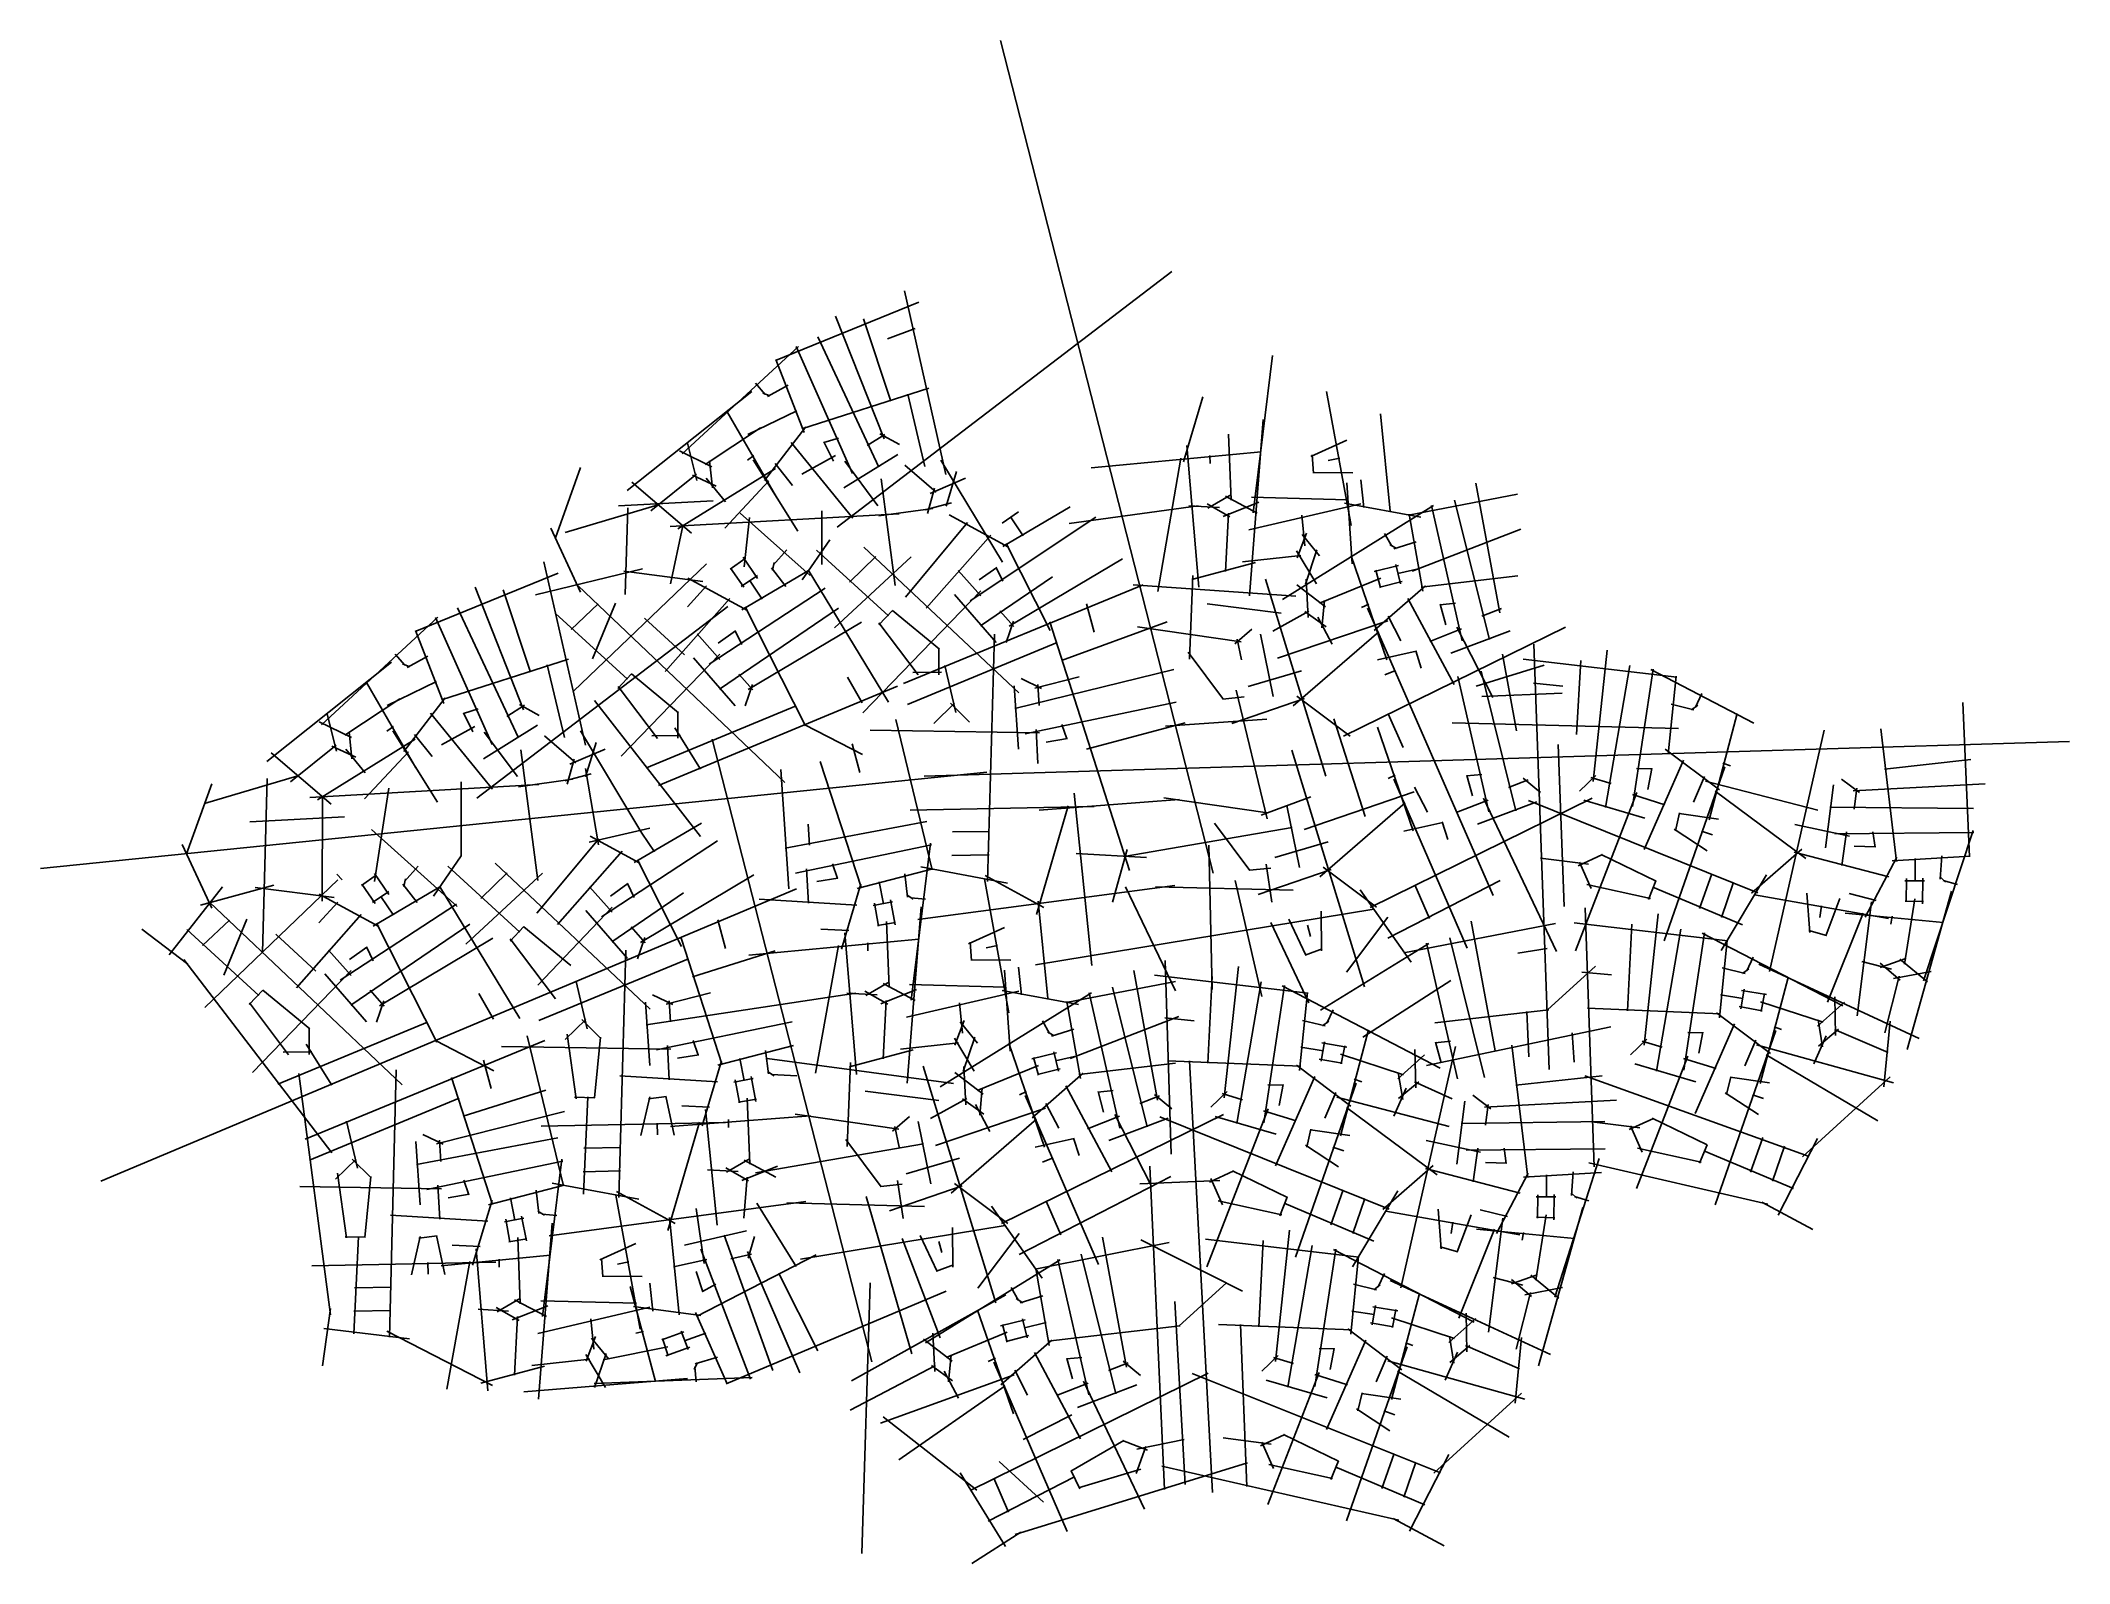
# Model space of a CAD drawing. Extents: x 529847 to 536043, y 182973 to 187622.
import ezdxf

# ---------------------------------------------------------------- set-up
doc = ezdxf.new("R2010")
doc.units = 0
doc.header["$MEASUREMENT"] = 0

msp = doc.modelspace()

# ---------------------------------------------------------------- linework, layer by layer
for p, q in [((532778.6, 187622.2), (533427.6, 185080.2)), ((532279.9, 186136.2), (533302, 186916.7)), ((532528.6, 186823.2), (532091.3, 186645.3)), ((532611.7, 186297.5), (532484.7, 186858.2)), ((532422.6, 186405.9), (532274.3, 186780.8)), ((532443.3, 186521), (532360, 186772.2)), ((532517.8, 186743.5), (532433.6, 186711.6)), ((531806, 186360.1), (532160.9, 186688.5)), ((532326.4, 186300.3), (532153.9, 186687.8)), ((532407, 186319.9), (532220.5, 186717.5)), ((532178.8, 186425.4), (532092.6, 186648.1)), ((533550.1, 186180.3), (533609.2, 186660.2)), ((532059.9, 186541.8), (532030.5, 186576.3)), ((532130, 186570), (532067.1, 186535.3)), ((532559.7, 186561), (532171.8, 186436.7)), ((531638.6, 186248.4), (532019.2, 186551.2)), ((532074.8, 186537.4), (532052.4, 186546)), ((532547.3, 186321.6), (532495.1, 186542.8)), ((533337.3, 186336.5), (533396.6, 186535)), ((533774.2, 186550.9), (533848.8, 186141.4)), ((532045.1, 186439.8), (531876.7, 186328.3)), ((532094, 186228.4), (531943.2, 186488.8)), ((532156.3, 186492.2), (532006.4, 186419.2)), ((532057.1, 186278.8), (532183.5, 186442.9)), ((533538.4, 185927.2), (533580.6, 186465)), ((533938.8, 186482.6), (533968.3, 186185.4)), ((531851, 186279.2), (531822.4, 186393.1)), ((532327.7, 186164.1), (532138.7, 186395.2)), ((532283.8, 186408.5), (532238.7, 186395)), ((532268.1, 186338.4), (532239.2, 186396.9)), ((532425.4, 186419.8), (532371.1, 186385.4)), ((532470.2, 186388.8), (532409.7, 186421.7)), ((533347.6, 186386.1), (533383.6, 185953.2)), ((533475, 186420.9), (533482.9, 186219.1)), ((533835.6, 186402.5), (533725.5, 186352.6)), ((531418.8, 186104.3), (531495.4, 186318.7)), ((532091.3, 186316.1), (531792.8, 186131)), ((531896.8, 186321.1), (531798.3, 186369.7)), ((531898.3, 186256.2), (531890.1, 186339.1)), ((532025.1, 186354.9), (532005.2, 186340.9)), ((532159.4, 186124.1), (532023, 186342)), ((532143, 186263.8), (532089.8, 186330.6)), ((532274.1, 186355.1), (532171.5, 186298.6)), ((532464.7, 186358.7), (532299.9, 186256.4)), ((532403.9, 186201.8), (532302.4, 186338)), ((532486.5, 186326.3), (532581.9, 186243.9)), ((532596.3, 186341.3), (532783.9, 186029.3)), ((533054.8, 186318.1), (533574.3, 186366.8)), ((533258.3, 185940.6), (533328.7, 186347.3)), ((533417.8, 186355), (533418.1, 186330.7)), ((533730.3, 186357.4), (533734.5, 186301.7)), ((533814.3, 186346.9), (533779.4, 186340.2)), ((531652, 186274.4), (531834.7, 186117.9)), ((531710.5, 186186.4), (531849.7, 186298.2)), ((531910.2, 186261.7), (531837.4, 186295.2)), ((531938.5, 186213.5), (531879.5, 186285.8)), ((531936.7, 186133.9), (532070.9, 186278.1)), ((532456.2, 185958.2), (532414.1, 186283.7)), ((532555.5, 186178.4), (532577, 186255.6)), ((532563.3, 186239.7), (532671.2, 186286)), ((532612, 186201.1), (532644.3, 186306.1)), ((533733.2, 186303.4), (533854.6, 186302.2)), ((533835.7, 186272), (533852.7, 186024.4)), ((533878.5, 186281.5), (533888, 186196.7)), ((534303.1, 185874.7), (534230, 186271.2)), ((531733.3, 186204.7), (531448.6, 186119.8)), ((531611.4, 186201.9), (531901.1, 186217.1)), ((531632.5, 185930.7), (531639.7, 186196.1)), ((532232.2, 186022.1), (532232.2, 186186.4)), ((532406.8, 186170.7), (532572, 186193.9)), ((532548.2, 186189.2), (532628.8, 186210.6)), ((532785.1, 186077.7), (532991.2, 186198.3)), ((532988.2, 186147.3), (533381.9, 186201.6)), ((533353.7, 186202.1), (533446.8, 186196.5)), ((533409.3, 186207.4), (533479, 186167.9)), ((533411.8, 186194.5), (533483.9, 186236.3)), ((533458.1, 186169.5), (533567.2, 186212.9)), ((533465.4, 186231.1), (533562.4, 186179.6)), ((533878.8, 186208), (533536.7, 186128.2)), ((533545.1, 186227.9), (533837.6, 186220.5)), ((533639, 185916), (534100.9, 186202.6)), ((533828.3, 186210.3), (534061.4, 186167.6)), ((534357.6, 186237.7), (534024.3, 186173.7)), ((534188.3, 185789.8), (534094, 186203.2)), ((534271.1, 185793.3), (534165, 186219.5)), ((531496.1, 185938.5), (531405.2, 186133.5)), ((532468.8, 186177.6), (531769.5, 186138.5)), ((531770, 185963.3), (531808.2, 186140.6)), ((531983.7, 186179.2), (532196.6, 185988.7)), ((532011.5, 186166.3), (531995.2, 186015.2)), ((532487.9, 185923.2), (532677.3, 186150.5)), ((532621, 186174.5), (532803.1, 186075.9)), ((532685.2, 185912.1), (533069.6, 186167)), ((532783.2, 186149.2), (532833, 186182.9)), ((532847.5, 186110.6), (532809.1, 186167.8)), ((533464.9, 186001.3), (533474.3, 186179.6)), ((533698.2, 186172.7), (533707.5, 186079.8)), ((534067.7, 185941), (534026.2, 186176.1)), ((534367.8, 186130.9), (534035.7, 186002.5)), ((532084, 186020.2), (532125.5, 186066.9)), ((532172.7, 185975.3), (532257.3, 186098.2)), ((532216.7, 186066.6), (532435.9, 185865.9)), ((532360.5, 186075.9), (532834.2, 185630.4)), ((532550.9, 185889.1), (532748.9, 186112.5)), ((532929.8, 185821.4), (532795.2, 186086.5)), ((533682.6, 186064.3), (533742.8, 185963.5)), ((533712.3, 186118.6), (533684.4, 186043.4)), ((533699.9, 186114.1), (533752.7, 186049.5)), ((533744.7, 186067), (533709.3, 185963)), ((533973.5, 186078.2), (533951.3, 186117.7)), ((533987.3, 186071), (533966.9, 186083.8)), ((534047.7, 186092.2), (533979.3, 186070.4)), ((531358.5, 185930.1), (531685.2, 186008.9)), ((531511, 185470.5), (531384, 186031.2)), ((531474.7, 185635.5), (531880.9, 186024.8)), ((531627.6, 186001.9), (531869.3, 185971.1)), ((531952.9, 186008.2), (531998.6, 186040.8)), ((531994.4, 185953.1), (531953.8, 186011.8)), ((531988.1, 185884.3), (532194.2, 186004.9)), ((532036, 185980.3), (531992.6, 186044.6)), ((532123, 185955.5), (532078.7, 186012.1)), ((532082, 186004.8), (532087, 186028.4)), ((532436.6, 185602.4), (532191.2, 186005.8)), ((532271.8, 185828.9), (532505.4, 186045.8)), ((532316.9, 185968.2), (532397.9, 186046.6)), ((532367.8, 186017.4), (532367.8, 186017.4)), ((532718.6, 185926.5), (532648.8, 186004.1)), ((532713.4, 185975.8), (532766.6, 186013.6)), ((532785.2, 185971.4), (532764.7, 186013.8)), ((532804.7, 185833.9), (533151.2, 186040.2)), ((533362.3, 185976.8), (533556.8, 186028.6)), ((533517.7, 186030.8), (533695.1, 186050)), ((533958.1, 185732), (533848.7, 186048.7)), ((533994.2, 186019.3), (533918.9, 186000.9)), ((533939.2, 185951), (533924.5, 186005.2)), ((534000, 185964), (533985.7, 186022.4)), ((534058.5, 186010.8), (533991.6, 185994.7)), ((531427.9, 185996.2), (530990.5, 185818.3)), ((531321.9, 185578.9), (531173.5, 185953.8)), ((531342.5, 185694), (531259.2, 185945.2)), ((531489, 185957), (532119.2, 185357)), ((531822.8, 185893.8), (531880.3, 185957)), ((531823.9, 185981), (532006.1, 185882.4)), ((531888.2, 185718.6), (532243.1, 185950.7)), ((531986.2, 185955.8), (532036, 185989.4)), ((532050.4, 185917.1), (532012.1, 185974.3)), ((532357.8, 185569.9), (532718.5, 185941.8)), ((532481.9, 185659.3), (533213.5, 185960.2)), ((532717.3, 185835.7), (532936.6, 185985.3)), ((533680.3, 185926.4), (533183.1, 185960.5)), ((533365.6, 185989.5), (533355.3, 185733.5)), ((533771.9, 185375.9), (533587.5, 185978.3)), ((533770.8, 185893.2), (533683.5, 185960)), ((533717.7, 185860.9), (533711.7, 185978.2)), ((533939.3, 185981), (533752.5, 185904.1)), ((533919.9, 185820.6), (534075.7, 185957.2)), ((534005.3, 185970.8), (533936.2, 185953.1)), ((534358.3, 185987.6), (534063, 185953.4)), ((531306.3, 185492.9), (531119.7, 185890.5)), ((531179.1, 185309.2), (531945.5, 185894.4)), ((531467.5, 185824.3), (531549.4, 185902.3)), ((531602.7, 185904.9), (531532.6, 185734.2)), ((531753.8, 185695.6), (531951.9, 185919.1)), ((531920.3, 185642.2), (532283.1, 185889.7)), ((532182.7, 185529.9), (531998.1, 185893)), ((532406.8, 185837.9), (532448.9, 185882.3)), ((532448, 185882.3), (532592.1, 185763.6)), ((532764.8, 185784.9), (532637.6, 185931.3)), ((532818.9, 185833.4), (532776.3, 185881.6)), ((533040.9, 185902.7), (533064.1, 185815.6)), ((533635.3, 185874.4), (533409.7, 185902.2)), ((533609.8, 185819), (533720.2, 185879.8)), ((533772.5, 185832.3), (533707.5, 185879.3)), ((533759.8, 185829.2), (533767.7, 185912.2)), ((533903.2, 185901.5), (533881, 185891.7)), ((534282.9, 185012.3), (533898.7, 185889.3)), ((534163.2, 185655.8), (534022.5, 185919.1)), ((534167.4, 185904.1), (534120.6, 185899.6)), ((534138.4, 185838.3), (534121.4, 185901.3)), ((534308.6, 185887.8), (534248.6, 185864.6)), ((530705.2, 185533.1), (531060.1, 185861.5)), ((531078.1, 185598.4), (530991.9, 185821.1)), ((531225.7, 185473.3), (531053.2, 185860.7)), ((531419.6, 185873.1), (531638.9, 185672.5)), ((531690.9, 185858.9), (531813.4, 185746.4)), ((531916.4, 185782.3), (531969.5, 185820.2)), ((531988.1, 185778), (531967.7, 185820.3)), ((532007.7, 185640.5), (532354.2, 185846.7)), ((532526.5, 185686), (532406.8, 185844.8)), ((532795.5, 185784.3), (532818.3, 185849.2)), ((532928.5, 185847.4), (533171.8, 185088.7)), ((532964.1, 185729.5), (533287.4, 185848)), ((533513, 185786.7), (533196.6, 185832.7)), ((533545.5, 185825.3), (533493.7, 185780)), ((533960.7, 185850.7), (533624.6, 185736.3)), ((533672.5, 185591.5), (533933.3, 185817.3)), ((533790.9, 185779.6), (533747, 185861.9)), ((533826.2, 185498.2), (534504.2, 185831.7)), ((534001.3, 185789.4), (533962, 185865.2)), ((534186.4, 185826), (534089.4, 185787.6)), ((534335.2, 185820.3), (534153.8, 185751.8)), ((534282, 185616.2), (534172.1, 185831.3)), ((531921.5, 185733), (531851.8, 185810.6)), ((532494.6, 185595.3), (532951.5, 185784.3)), ((532589.7, 185685.4), (532589.9, 185767.3)), ((532739, 185055.1), (532759.8, 185810.3)), ((533351.1, 185754.9), (533459.3, 185610.5)), ((533500.9, 185794.2), (533514.3, 185731.2)), ((533571.9, 185809.7), (533610.5, 185619.7)), ((534048.1, 185757.8), (533929.5, 185731.4)), ((534063.1, 185705.9), (534046.4, 185759.2)), ((534453.7, 184480.8), (534407.5, 185779.3)), ((534587.7, 185359.8), (534631, 185760.7)), ((530537.8, 185421.4), (530918.5, 185724.2)), ((530959.2, 185714.8), (530929.7, 185749.3)), ((530974.1, 185710.4), (530951.6, 185719)), ((531029.3, 185743), (530966.4, 185708.2)), ((531459, 185734), (531071.1, 185609.7)), ((531446.6, 185494.6), (531394.3, 185715.8)), ((531609.7, 185644.4), (531651.8, 185688.8)), ((531620, 185437.5), (531921.5, 185748.3)), ((531651, 185688.8), (531795.1, 185570.1)), ((531967.8, 185591.5), (531840.6, 185737.8)), ((532510.4, 185692.9), (532598.2, 185693.9)), ((532608.2, 185714.4), (532641.6, 185570.4)), ((532822, 185582.5), (533308, 185701.9)), ((533697.9, 185698.3), (533535, 185650.4)), ((533984.3, 185699.3), (533951.6, 185685.5)), ((534438.4, 185715.2), (534231.2, 185651.2)), ((534352, 185270.8), (534245.8, 185697)), ((534354.1, 185514.3), (534310.9, 185748.8)), ((534374.5, 185733.9), (534843.4, 185678.8)), ((534537.2, 185503.5), (534550.6, 185729.6)), ((534625.7, 185281.1), (534699.7, 185714)), ((534708.6, 185283.7), (534771.7, 185703.1)), ((535079, 185538.2), (534764.8, 185702)), ((530993.2, 185401.4), (530842.4, 185661.8)), ((531055.6, 185665.2), (530905.7, 185592.2)), ((531730.4, 185491), (531610.7, 185649.8)), ((531733.7, 185347.6), (532464.1, 185651.3)), ((532021.9, 185639.9), (531979.3, 185688.1)), ((531998.4, 185590.8), (532021.2, 185655.8)), ((532356.2, 185600.3), (532311.2, 185678.4)), ((532819.8, 185652), (532833.1, 185458.5)), ((532841.1, 185674.1), (532903.1, 185644.2)), ((532882.7, 185645.5), (533019, 185679.9)), ((532892.3, 185655.9), (532896.2, 185591.7)), ((533592.7, 185246.1), (533497.6, 185639.3)), ((534269.1, 185267.3), (534174.8, 185680.7)), ((534248.6, 185619.4), (534493.6, 185630.2)), ((534406.1, 185660), (534495.8, 185651.6)), ((534817.6, 185443.5), (534841.4, 185681.2)), ((534901.2, 185587.4), (534920.4, 185628.5)), ((530750.2, 185452.2), (530721.7, 185566.1)), ((530944.4, 185612.8), (530776, 185501.3)), ((530956.4, 185451.7), (531082.8, 185615.9)), ((531227, 185337), (531038, 185568.2)), ((531183, 185581.5), (531138, 185568)), ((531167.3, 185511.4), (531138.4, 185569.9)), ((531324.7, 185592.8), (531270.3, 185558.4)), ((531369.4, 185561.8), (531308.9, 185594.7)), ((531861.8, 185191.8), (531538.5, 185607.8)), ((531697.5, 185401.9), (532154.4, 185590.8)), ((531792.7, 185491.9), (531792.9, 185573.9)), ((532574.7, 185537.4), (532637.6, 185598.8)), ((532625.5, 185598.8), (532683.6, 185540.9)), ((532853.3, 185505.7), (533314.9, 185601.8)), ((533522.6, 185618.3), (533457.7, 185611.5)), ((533706.8, 185613.7), (533484.8, 185537.5)), ((533846, 185498.5), (533682.8, 185620.8)), ((534007.8, 185463.8), (533962.4, 185567)), ((534826.1, 185595.9), (534896, 185579.2)), ((534888, 185579.2), (534907.4, 185593.5)), ((534942.5, 185243.3), (535027.8, 185567.3)), ((535717.5, 185601.4), (535737.9, 185129.6)), ((530796, 185494.1), (530697.5, 185542.7)), ((530797.6, 185429.2), (530789.3, 185512.1)), ((530924.3, 185527.9), (530904.5, 185513.9)), ((531058.7, 185297.1), (530922.3, 185515)), ((531042.3, 185436.8), (530989.1, 185503.6)), ((531173.4, 185528.1), (531070.7, 185471.6)), ((531363.9, 185531.7), (531199.1, 185429.4)), ((531303.2, 185374.8), (531201.7, 185511)), ((531495.6, 185514.3), (531683.2, 185202.3)), ((531862.1, 185397.8), (531784, 185523.4)), ((532180.9, 185533.5), (532356.7, 185442.2)), ((532379.8, 185516.8), (532897.8, 185508.3)), ((532458.5, 185549.4), (532569.7, 185090.5)), ((532887, 185519.1), (532892.5, 185414.9)), ((532965.9, 185534.3), (532981.3, 185489.9)), ((533041, 185459), (533342.1, 185539.2)), ((533591.5, 185550.5), (533282, 185528.8)), ((533892.4, 185253.4), (533795.9, 185551.5)), ((534039, 185209.5), (533929.6, 185526.2)), ((533979.3, 185528.6), (533979.3, 185528.6)), ((534157.7, 185538.9), (534848.8, 185522.3)), ((535127.1, 184779.7), (535293.6, 185516.7)), ((535466.2, 185520.4), (535514.7, 185116)), ((530551.2, 185447.4), (530734, 185290.9)), ((530609.7, 185359.4), (530749, 185471.2)), ((530990.6, 185489.1), (530692, 185304)), ((530809.5, 185434.7), (530736.7, 185468.2)), ((530837.7, 185386.5), (530778.8, 185458.8)), ((530835.9, 185306.9), (530970.2, 185451.1)), ((531364.9, 185058.2), (531313.3, 185456.7)), ((531385.8, 185499.3), (531481.2, 185416.9)), ((531462.6, 185412.7), (531570.5, 185459)), ((531511.3, 185374.1), (531543.6, 185479.1)), ((531713.3, 185499.4), (531801.2, 185500.4)), ((531898.1, 185489.6), (532384.9, 183588.4)), ((532325, 185475), (532348.3, 185388)), ((532545, 185376.4), (536042.6, 185482)), ((532918.2, 185480.6), (532982.6, 185491.3)), ((533889.5, 184733.3), (533668.4, 185455.8)), ((534500, 184978.5), (534481.5, 185472.6)), ((534973.9, 185334.6), (534808.4, 185459.1)), ((529846.8, 185094.6), (532736.4, 185388.8)), ((531447.4, 185362.2), (531528, 185383.6)), ((531454.8, 185351.4), (531476.3, 185428.6)), ((531550.2, 185166.9), (531510.6, 185400)), ((532107.2, 185396.5), (532132.2, 185032.5)), ((532227.6, 185421.4), (532353.4, 185034)), ((533984, 185379), (533961.8, 185369.2)), ((534248.2, 185381.6), (534201.4, 185377.1)), ((534720.9, 185399.3), (534767.9, 185398.3)), ((534743.6, 185152), (534864.3, 185425.1)), ((534754.7, 185335.9), (534767, 185400)), ((534805.2, 184873.2), (534990, 185404.6)), ((534984.5, 185416.5), (535007.4, 185408.3)), ((535478.3, 185397.9), (535741.4, 185426.8)), ((530292.9, 185138.9), (530369.4, 185353.2)), ((530632.5, 185377.7), (530347.8, 185292.8)), ((530524.5, 184838.4), (530539, 185369.1)), ((531368.1, 185350.6), (530668.8, 185311.5)), ((530910.8, 185339.3), (530866.5, 185054.5)), ((531131.4, 185132.8), (531131.4, 185359.4)), ((531306.1, 185343.7), (531471.3, 185366.9)), ((533003.4, 185324.1), (533057, 184798.3)), ((534041.5, 185328.2), (533705.4, 185213.8)), ((534203.5, 184850.7), (533979.5, 185366.8)), ((534082.2, 185266.9), (534042.8, 185342.7)), ((534219.2, 185315.8), (534202.2, 185378.8)), ((534389.4, 185365.3), (534329.4, 185342.1)), ((534427.3, 185326.3), (534374.3, 185370.2)), ((534533.8, 184843.5), (534721.7, 185326.3)), ((534546.5, 185330.8), (534596, 185378.5)), ((534581.3, 185372.5), (534642.9, 185353.8)), ((534707.8, 185320), (534807.3, 185288.9)), ((534895.1, 185297.3), (534928.6, 185375.8)), ((534931, 185361.5), (535274.7, 185272.5)), ((535237.8, 185124.6), (534960.8, 185330.3)), ((535321.8, 185349.7), (535297.5, 185157.3)), ((535346.9, 185367.3), (535402, 185326)), ((535382.2, 185331.2), (535784.9, 185352.5)), ((535393.7, 185339.5), (535385.1, 185275.8)), ((530707, 184994.5), (530707.5, 185313.6)), ((532501.9, 185272.6), (533064.3, 185283.8)), ((532887.8, 184954.2), (532984.5, 185285.4)), ((532896.6, 185272.4), (533323.6, 185304.8)), ((533593.8, 185264.2), (533277.5, 185310.2)), ((533726.4, 185312.8), (533574.5, 185257.5)), ((533652.7, 185287.2), (533691.4, 185097.2)), ((533753.3, 185069), (534014.2, 185294.8)), ((533907, 184975.7), (534585, 185309.2)), ((534267.2, 185303.5), (534170.3, 185265.1)), ((534416.1, 185297.8), (534234.6, 185229.3)), ((534476.4, 184841.4), (534252.9, 185308.8)), ((535091.5, 185020.1), (534390.5, 185301.9)), ((534559.8, 185303.1), (534745.9, 185248.4)), ((534839.7, 185209.5), (534852.3, 185263.9)), ((534850.8, 185262.3), (534971, 185244.9)), ((535310.6, 185281.2), (535749.7, 185277.2)), ((530485.5, 185236.5), (530775.2, 185251.7)), ((530857.8, 185213.7), (531119.1, 184978.5)), ((531522.5, 185175), (531707.1, 185217.4)), ((531659.2, 185112.3), (531865.3, 185232.9)), ((531721.5, 185145.2), (531683.2, 185202.3)), ((532121.1, 185156.5), (532552.8, 185237.5)), ((532191.4, 185229.9), (532195.3, 185165.7)), ((532632.1, 185205.9), (532744.8, 185207.6)), ((532702.9, 185207), (532702.9, 185207)), ((533669, 185219.7), (533156.3, 185130.6)), ((533432, 185232.4), (533540.1, 185088)), ((534128.9, 185235.3), (534010.4, 185208.9)), ((534143.9, 185183.4), (534127.3, 185236.7)), ((534936.7, 185148.7), (534835.7, 185214.9)), ((534918.8, 185208.8), (534952.5, 185197.4)), ((535204.5, 185229.2), (535370.5, 185193.6)), ((535326.4, 185199.8), (535750.4, 185204.3)), ((535362.1, 185206.4), (535347.3, 185103.1)), ((535442.4, 185206), (535449, 185159.5)), ((535597.4, 184751.5), (535748.2, 185210.9)), ((530370.2, 184973), (530279.3, 185168.1)), ((531046.8, 185009.8), (531131.4, 185132.8)), ((531362, 184957.8), (531551.4, 185185.1)), ((531425, 184923.7), (531623, 185147.1)), ((531525, 185192.8), (531677.2, 185110.4)), ((531559.3, 184946.7), (531914.2, 185178.7)), ((532152.4, 185079.7), (532567.5, 185166.2)), ((532505, 184692.3), (532564.1, 185172.2)), ((532630.1, 185133.8), (532743.2, 185136.4)), ((533009.5, 185140.2), (533223.8, 185128.4)), ((533120.8, 184992), (533164.7, 185152.2)), ((533414.1, 185165.5), (533424.4, 184724.7)), ((533778.7, 185175.8), (533615.8, 185127.9)), ((534542.2, 185102.5), (534616.7, 185136.8)), ((534780.2, 185055.7), (534612.3, 185137.2)), ((535071.7, 185018.8), (535225.3, 185153.1)), ((535201.9, 185144.2), (535490.8, 185068.6)), ((535385.2, 185162.5), (535450.5, 185160.6)), ((535501.5, 185117.6), (535739.9, 185132)), ((535653.3, 185133.5), (535647.9, 185061.8)), ((530768, 185059.4), (530751.1, 185076.8)), ((530826.9, 185042.8), (530872.7, 185075.4)), ((530910.1, 185014.9), (530866.7, 185079.1)), ((530958.1, 185054.8), (530999.6, 185101.5)), ((531090.7, 185101.2), (531310, 184900.5)), ((531145.9, 184863.5), (531379.5, 185080.3)), ((531191, 185002.7), (531272, 185081.1)), ((531234.6, 185110.5), (531708.3, 184665)), ((531803.9, 184856), (531669.3, 185121)), ((531678.8, 184868.5), (532025.3, 185074.7)), ((532186.1, 185093.1), (532191.6, 184988.9)), ((532265, 185108.3), (532280.4, 185063.9)), ((532340.1, 185033), (532571.2, 185093.2)), ((532485.9, 185077.9), (532494.5, 185006.6)), ((532535.1, 185099.1), (532800.1, 185049.8)), ((532731, 185073.2), (532910.2, 184975.8)), ((533603.5, 185095.8), (533538.5, 185089)), ((533787.6, 185091.2), (533565.6, 185015)), ((533589.9, 185107.3), (533607.2, 184991.4)), ((533926.9, 184976), (533763.6, 185098.3)), ((534427.8, 185126.4), (534574.4, 185107.7)), ((534582.1, 185033.5), (534546.4, 185113.8)), ((534912.9, 184972.2), (534950.5, 185078.5)), ((534979.4, 184844.1), (535117.7, 185075.5)), ((535418.9, 184946), (535515.4, 185129.2)), ((535571.6, 185125), (535571.5, 185056.2)), ((535646.6, 185069.7), (535663.9, 185052.9)), ((530031.2, 184140), (532155.7, 185032.5)), ((530239.9, 184831.3), (530402.6, 185038.4)), ((530335.2, 184982.9), (530559.3, 185043.5)), ((530348.8, 184670), (530755, 185059.4)), ((530501.7, 185036.5), (530743.4, 185005.7)), ((530698, 185015.6), (530880.2, 184917)), ((530868.5, 184987.7), (530827.9, 185046.4)), ((530860.3, 184990.3), (530910.1, 185023.9)), ((530862.1, 184918.8), (531068.3, 185039.4)), ((530924.5, 184951.7), (530886.1, 185008.9)), ((530997.1, 184990.1), (530952.8, 185046.6)), ((530956.1, 185039.4), (530961.1, 185062.9)), ((531310.7, 184636.9), (531065.3, 185040.3)), ((531241.8, 185051.9), (531241.8, 185052)), ((531592.7, 184961), (531522.9, 185038.6)), ((531587.5, 185010.3), (531640.7, 185048.2)), ((531591.4, 184870.2), (531810.7, 185019.8)), ((531659.3, 185006), (531638.8, 185048.3)), ((532217.3, 185054.6), (532281.7, 185065.3)), ((532292.2, 184848.6), (532351.5, 185047.1)), ((532407.4, 185053.8), (532420.6, 184986.3)), ((532491.8, 185014.1), (532511.9, 185000.9)), ((532526, 184938.2), (533310.2, 185042.8)), ((532729.1, 185063), (532803.7, 184653.5)), ((533160.5, 185038.2), (533312.4, 184720.5)), ((533672.3, 185028), (533252.1, 185038.9)), ((533494.4, 185058.1), (533576.3, 184703.1)), ((534031.9, 184808.6), (533876.8, 185029)), ((533961.5, 184881.5), (534304.3, 185057.8)), ((534088.7, 184941.3), (534043.3, 185044.5)), ((534569.1, 185045.2), (534763.4, 185002.6)), ((534757.1, 184999.7), (534779.9, 185056.5)), ((535044.2, 184922.1), (534770.4, 185037.8)), ((534936.5, 185039), (534936.5, 185039)), ((534979.8, 184945.3), (535016.7, 185052.3)), ((535080.7, 185013.5), (535490.6, 184941.3)), ((535241.2, 185019.5), (535249.7, 184899)), ((535369.5, 185017.8), (535452.4, 184997.2)), ((535539.7, 185057.2), (535599.8, 185056.9)), ((535545, 185063.9), (535544, 184992.6)), ((535547.2, 184541.8), (535682.4, 185024.9)), ((535594.7, 185064.4), (535594.4, 184986.9)), ((535656.9, 185058), (535700.5, 185045.6)), ((530363.1, 184991.5), (530950.6, 184434.2)), ((530627.9, 184730.2), (530826, 184953.6)), ((530696.9, 184928.4), (530754.4, 184991.6)), ((530762.2, 184753.2), (531117.2, 184985.3)), ((531365.8, 184738.3), (531592.6, 184976.3)), ((531638.9, 184819.5), (531511.7, 184965.9)), ((532041, 185001.1), (532339.1, 184982.8)), ((532389.2, 184981.1), (532448.2, 184992.5)), ((532393.2, 184988.7), (532405.9, 184918.5)), ((532441.9, 184998.9), (532456.5, 184922.8)), ((532493.3, 184439.3), (532535.5, 184977)), ((532504, 185004.6), (532549.2, 185000.8)), ((533918.3, 184970), (532885.2, 184800)), ((532893.7, 184994.6), (532923.2, 184697.5)), ((533757.8, 184964), (533758.3, 184843.2)), ((533835.4, 184778.3), (533961.3, 184945.4)), ((534060.2, 185006.1), (534060.2, 185006.1)), ((534591.7, 184183.6), (534563.6, 184974.1)), ((534743.8, 184554.6), (534787, 184955.5)), ((535285.9, 184980.3), (535280.1, 184945.2)), ((535298.5, 184889.1), (535341.9, 185002.6)), ((535304, 184686.5), (535412.5, 184958.2)), ((535357.7, 184958.5), (535657.3, 184929.8)), ((535438.6, 184992.6), (535394.6, 184644.1)), ((535501.4, 184948.5), (535497, 184924.6)), ((535570.3, 185002.1), (535539.1, 184802.5)), ((535541.2, 184995), (535597.3, 184993.4)), ((530155.9, 184909.1), (530296.6, 184802.5)), ((530293.7, 184907.7), (530512.9, 184707)), ((530341.6, 184858.9), (530423.5, 184936.9)), ((530476.7, 184939.5), (530406.7, 184768.7)), ((530565, 184893.5), (530687.5, 184781)), ((530794.4, 184676.8), (531157.2, 184924.3)), ((531056.8, 184564.5), (530872.2, 184927.6)), ((531280.9, 184872.5), (531323, 184916.9)), ((531322.1, 184916.8), (531466.2, 184798.2)), ((531693, 184867.9), (531650.4, 184916.1)), ((531669.6, 184818.9), (531692.4, 184883.8)), ((531915, 184937.2), (531938.2, 184850.2)), ((532229.9, 184909.6), (532315.2, 184905.4)), ((532302.6, 184898.1), (532338.5, 184465.3)), ((532402.7, 184920.4), (532458.1, 184929.7)), ((532429.9, 184933), (532437.8, 184731.1)), ((532790.5, 184914.5), (532680.5, 184864.7)), ((533720.1, 184684.4), (533604, 184930)), ((533710.4, 184829.7), (533658.7, 184939.5)), ((533716.1, 184921.5), (533724.6, 184887)), ((534473.3, 184926.5), (534009.7, 184836.5)), ((534288.6, 184537.6), (534215.5, 184934.1)), ((534530.5, 184928.7), (534999.5, 184873.6)), ((534693.2, 184660.1), (534706.7, 184924.4)), ((534781.8, 184475.9), (534855.7, 184908.8)), ((534864.6, 184478.5), (534927.8, 184897.8)), ((535350.4, 184674.7), (534920.9, 184896.7)), ((535246.9, 184905.2), (535300.6, 184889.7)), ((530795.6, 184767.6), (530725.9, 184845.2)), ((530790.5, 184816.9), (530843.6, 184854.7)), ((530862.2, 184812.5), (530841.7, 184854.9)), ((530881.8, 184675), (531228.3, 184881.3)), ((531418.8, 184696.3), (531280.9, 184879.4)), ((531613.1, 184089.6), (531633.9, 184844.9)), ((531802.6, 184881.9), (531928.3, 184494.5)), ((531838.1, 184764.1), (532090.6, 184843.3)), ((532009.7, 184830.2), (532529.2, 184878.9)), ((532213.2, 184469.9), (532283.6, 184859.4)), ((532372.7, 184867.1), (532373, 184842.8)), ((532685.3, 184869.4), (532689.4, 184813.7)), ((532769.2, 184858.9), (532734.3, 184852.3)), ((533760.6, 184849.5), (533708.3, 184830.1)), ((533755.4, 184661.6), (534086.4, 184865.5)), ((534173.8, 184452.6), (534079.4, 184866.1)), ((534256.6, 184456.2), (534150.5, 184882.4)), ((534447.3, 184850.5), (534358.4, 184835.4)), ((534973.6, 184638.3), (534997.4, 184875.9)), ((535057.3, 184782.2), (535076.5, 184823.2)), ((530735.9, 184226.3), (530284, 184816.2)), ((530494.1, 184472), (530795.6, 184782.9)), ((530841.9, 184626), (530714.6, 184772.4)), ((531368.7, 184629.9), (531825.6, 184818.8)), ((532688.1, 184815.5), (532809.5, 184814.2)), ((532790.7, 184784), (532807.6, 184536.4)), ((532833.5, 184793.6), (532842.9, 184708.7)), ((533258, 184386.8), (533185, 184783.3)), ((533248.6, 184768.5), (533717.5, 184713.4)), ((533299.3, 184222.5), (533281.6, 184813.9)), ((533411.3, 184499.9), (533424.7, 184764.2)), ((533461.8, 184394.4), (533505, 184795.3)), ((534449, 184662.8), (534595.7, 184796)), ((534553.9, 184777.7), (534643.7, 184769.3)), ((534982.2, 184790.7), (535052.1, 184774)), ((535044.1, 184774), (535063.4, 184788.3)), ((535583.6, 184575.8), (535094, 184802.1)), ((535098.5, 184438.1), (535183.9, 184762.1)), ((535409, 184810.9), (535499.3, 184787.4)), ((535464.5, 184792.2), (535543.4, 184819.2)), ((535464.6, 184805.3), (535525.4, 184753.1)), ((535479.3, 184592.3), (535522.9, 184765.4)), ((535505.1, 184758.7), (535620.6, 184780.1)), ((535524.2, 184817.8), (535609.4, 184748.5)), ((530483.8, 184679), (530525.9, 184723.4)), ((530525.1, 184723.4), (530669.2, 184604.7)), ((530895.9, 184674.5), (530853.4, 184722.7)), ((531230.3, 184634.9), (531185.3, 184713)), ((531482.3, 184749), (531515.7, 184605)), ((531696.1, 184617.1), (532336.8, 184713.6)), ((531715.2, 184708.6), (531777.2, 184678.8)), ((531756.8, 184680), (531893, 184714.5)), ((532308.6, 184714.2), (532401.8, 184708.6)), ((532364.2, 184719.4), (532434, 184679.9)), ((532366.7, 184706.6), (532438.8, 184748.3)), ((532413, 184681.5), (532522.2, 184724.9)), ((532420.3, 184743.2), (532517.3, 184691.7)), ((532833.8, 184720), (532491.7, 184640.2)), ((532500, 184739.9), (532792.5, 184732.5)), ((532593.9, 184428), (533055.8, 184714.7)), ((532783.2, 184722.4), (533016.4, 184679.6)), ((533312.5, 184749.7), (532979.2, 184685.7)), ((533143.2, 184301.8), (533048.9, 184715.3)), ((533226.1, 184305.4), (533119.9, 184731.6)), ((533499.8, 184315.7), (533573.8, 184748.6)), ((533582.7, 184318.3), (533645.8, 184737.6)), ((534121, 184485.2), (533638.9, 184736.5)), ((533691.7, 184478.1), (533715.5, 184715.7)), ((534153.2, 184752.2), (533885, 184579.4)), ((534977.5, 184708.7), (535045.5, 184697.6)), ((535039.4, 184666.4), (535049.2, 184725.7)), ((535041, 184721.9), (535117.5, 184709.2)), ((535101, 184657.9), (535111.6, 184713.1)), ((535328.6, 184584.7), (535325.8, 184702.1)), ((530604.4, 184525.5), (530484.8, 184684.4)), ((530872.5, 184625.4), (530895.3, 184690.3)), ((531693.9, 184686.6), (531707.2, 184493.1)), ((531766.4, 184690.4), (531770.3, 184626.3)), ((532419.9, 184513.3), (532429.2, 184691.6)), ((532653.1, 184684.7), (532662.4, 184591.9)), ((533022.6, 184453), (532981.1, 184688.2)), ((533322.7, 184642.9), (532990.6, 184514.5)), ((533280.2, 184638.1), (533369.9, 184629.7)), ((533775.3, 184622), (533794.5, 184663)), ((534453, 184663.3), (534104.3, 184622.8)), ((534391.3, 184519.7), (534386.1, 184657.9)), ((534570.4, 184667.7), (534977.4, 184651.1)), ((535129.9, 184529.4), (534964.4, 184653.9)), ((535033.6, 184672.7), (535103.9, 184660.3)), ((535098.7, 184687.8), (535290.7, 184625.1)), ((535273.3, 184612.9), (535355.3, 184686)), ((530571.6, 184436.4), (531028.5, 184625.4)), ((530666.8, 184526.5), (530667, 184608.4)), ((531332.6, 184584), (531443.8, 184125.1)), ((531448.8, 184572), (531511.7, 184633.3)), ((531455.3, 184588.2), (531482.8, 184391.3)), ((531499.6, 184633.4), (531557.7, 184575.5)), ((531538.4, 184393.9), (531556.6, 184579.7)), ((531727.4, 184540.3), (532142.5, 184626.7)), ((532637.5, 184576.4), (532697.8, 184475.6)), ((532667.2, 184630.6), (532639.3, 184555.5)), ((532654.8, 184626.2), (532707.6, 184561.6)), ((532699.6, 184579.1), (532664.2, 184475.1)), ((532928.4, 184590.2), (532906.2, 184629.7)), ((532942.2, 184583), (532921.8, 184595.9)), ((533002.7, 184604.3), (532934.2, 184582.4)), ((533700.2, 184630.4), (533770.1, 184613.7)), ((533762.1, 184613.7), (533781.4, 184628.1)), ((533816.5, 184277.9), (533901.9, 184601.9)), ((534079, 184492.5), (534641.7, 184610.6)), ((534523.7, 184592.9), (534529.7, 184503)), ((534877, 184594.1), (534924, 184593.1)), ((534899.7, 184346.8), (535020.3, 184619.9)), ((534910.8, 184530.7), (534923.1, 184594.8)), ((534961.2, 184068), (535146, 184599.4)), ((535140.6, 184611.3), (535163.5, 184603.1)), ((535261.7, 184498.1), (535299.3, 184583.5)), ((535289, 184549.9), (535274.9, 184632)), ((535276.1, 184552.1), (535337.4, 184603.7)), ((535488.7, 184532.6), (535324.7, 184603.3)), ((535476, 184427.9), (535494.9, 184628.3)), ((530587.4, 184534), (530675.3, 184535)), ((530655.1, 184267.8), (531386.7, 184568.8)), ((530736.2, 184432.4), (530658.1, 184557.9)), ((531054.9, 184568.1), (531230.8, 184476.7)), ((531253.9, 184551.3), (531771.9, 184542.8)), ((531761.1, 184553.7), (531766.5, 184449.5)), ((531792.3, 184515.2), (531856.7, 184525.9)), ((531840, 184568.9), (531855.4, 184524.5)), ((531915.1, 184493.6), (532146.2, 184553.8)), ((531982.4, 184514.4), (531995.6, 184446.8)), ((532060.9, 184538.5), (532069.5, 184467.1)), ((532635.2, 184438.4), (532065.3, 184514.1)), ((532317.2, 184488.8), (532511.7, 184540.7)), ((532472.6, 184542.9), (532650.1, 184562.1)), ((532913, 184244), (532803.6, 184560.8)), ((532949.1, 184531.3), (532873.8, 184513)), ((532894.1, 184463.1), (532879.5, 184517.3)), ((532954.9, 184476.1), (532940.7, 184534.5)), ((533013.4, 184522.9), (532946.5, 184506.8)), ((533695.6, 184548.4), (533763.5, 184537.4)), ((533751.6, 184512.5), (533821.9, 184500.1)), ((533757.4, 184506.1), (533767.3, 184565.4)), ((533759.1, 184561.7), (533835.5, 184549)), ((533816.7, 184527.6), (534008.7, 184464.9)), ((533819, 184497.7), (533829.6, 184552.8)), ((533991.3, 184452.7), (534073.3, 184525.8)), ((534001.2, 183814.3), (534167.6, 184551.3)), ((534046.6, 184424.4), (534043.8, 184541.8)), ((534152.8, 184567), (534106, 184562.5)), ((534123.9, 184501.2), (534106.8, 184564.2)), ((534340.3, 184555), (534388.8, 184150.6)), ((534702.5, 184525.5), (534752.1, 184573.3)), ((534720.7, 184117.6), (534877.7, 184521.1)), ((534737.4, 184567.3), (534798.9, 184548.6)), ((534863.8, 184514.8), (534963.4, 184483.7)), ((535051.1, 184492.1), (535084.7, 184570.6)), ((535087.1, 184556.3), (535505.5, 184439.7)), ((535457.7, 184323.8), (535116.8, 184525.1)), ((530635.7, 184468.7), (530732.4, 183731.9)), ((530912.2, 183663.6), (530933, 184479.6)), ((531101.7, 184455.9), (531227.4, 184068.5)), ((531199.1, 184509.6), (531222.4, 184422.5)), ((531616, 184461.7), (531914, 184443.4)), ((531867.2, 184309.2), (531926.5, 184507.6)), ((531964.2, 184441.6), (532023.2, 184453)), ((532016.8, 184459.4), (532031.5, 184383.3)), ((532066.7, 184474.6), (532086.9, 184461.5)), ((532079, 184465.1), (532156.4, 184461.4)), ((532320.6, 184501.6), (532310.2, 184245.6)), ((532763.6, 183767.9), (532542.5, 184490.4)), ((532725.7, 184405.3), (532638.5, 184472)), ((532672.7, 184373), (532666.6, 184490.3)), ((532894.2, 184493), (532707.4, 184416.2)), ((532874.9, 184332.7), (533030.6, 184469.3)), ((532960.2, 184482.9), (532891.1, 184465.2)), ((533313.2, 184499.7), (533017.9, 184465.5)), ((533288.4, 184507.5), (533695.4, 184490.9)), ((533425.6, 183189.5), (533355.6, 184507.1)), ((533617.7, 184186.6), (533738.4, 184459.7)), ((533848, 184369.1), (533682.5, 184493.7)), ((533858.6, 184451.1), (533881.5, 184442.9)), ((534007.1, 184389.6), (533992.9, 184471.8)), ((534352.4, 184432.5), (534615.4, 184461.3)), ((535247.6, 184214.8), (534562.3, 184461.2)), ((534715.9, 184497.9), (534901.9, 184443.2)), ((534995.8, 184404.3), (535008.4, 184458.7)), ((535006.9, 184457.1), (535127.1, 184439.7)), ((535227.8, 184213.6), (535495.6, 184458.2)), ((530667.8, 184203.9), (531124.7, 184392.9)), ((531137.3, 184338.1), (531389.7, 184417.3)), ((531477.8, 184396.2), (531539, 184394.5)), ((531504.8, 184100), (531518.2, 184396.9)), ((531680, 184279.5), (531707, 184397.2)), ((531703.3, 184391.5), (531758.7, 184398.6)), ((531756.7, 184399.5), (531782.1, 184280.7)), ((531968.2, 184449.3), (531980.9, 184379.1)), ((531977.7, 184381), (532033.1, 184390.2)), ((532004.9, 184393.5), (532012.8, 184191.7)), ((532590.2, 184386.4), (532364.6, 184414.2)), ((532564.7, 184331.1), (532675.1, 184391.9)), ((532727.4, 184344.4), (532662.5, 184391.3)), ((532714.7, 184341.2), (532722.6, 184424.2)), ((532858.1, 184413.6), (532835.9, 184403.7)), ((533077.6, 183885.2), (532853.6, 184401.3)), ((533118.1, 184167.8), (532977.4, 184431.2)), ((533122.3, 184416.2), (533075.5, 184411.7)), ((533093.3, 184350.4), (533076.3, 184413.4)), ((533263.5, 184399.9), (533203.5, 184376.7)), ((533301.4, 184360.9), (533248.4, 184404.8)), ((533420.6, 184365.3), (533470.1, 184413.1)), ((533455.4, 184407), (533517, 184388.4)), ((533595, 184433.9), (533642, 184432.9)), ((533628.8, 184370.5), (533641.1, 184434.6)), ((533679.3, 183907.8), (533864, 184439.2)), ((533769.2, 184331.9), (533802.7, 184410.4)), ((533805.1, 184396.1), (534148.8, 184307.1)), ((533979.7, 184337.8), (534017.3, 184423.3)), ((533994.1, 184391.8), (534055.4, 184443.5)), ((534157.3, 184390.7), (534042.8, 184443.1)), ((534221, 184401.9), (534276.1, 184360.6)), ((535092.8, 184343.5), (534991.8, 184409.7)), ((535074.9, 184403.6), (535108.5, 184392.2)), ((531055.9, 184254.1), (531446.8, 184352.8)), ((531770.7, 184306.9), (532197.7, 184339.4)), ((531804.9, 184370.1), (531890.1, 184366)), ((531877.5, 184358.7), (531913.5, 184005.5)), ((531947.7, 184327.6), (531948, 184303.4)), ((532467.9, 184298.8), (532151.6, 184344.7)), ((532500.4, 184337.4), (532448.6, 184292.1)), ((532915.6, 184362.7), (532579.5, 184248.3)), ((532627.4, 184103.6), (532888.2, 184329.4)), ((532745.8, 184291.6), (532701.9, 184374)), ((532781.1, 184010.2), (533459.1, 184343.7)), ((532956.3, 184301.4), (532916.9, 184377.2)), ((533141.3, 184338.1), (533044.4, 184299.6)), ((533290.1, 184332.3), (533108.7, 184263.8)), ((533236.9, 184128.3), (533127, 184343.4)), ((533965.6, 184054.6), (533264.6, 184336.4)), ((533407.9, 183878.1), (533595.8, 184360.9)), ((533433.9, 184337.7), (533619.9, 184283)), ((533581.8, 184354.6), (533681.4, 184323.5)), ((534111.9, 184159.2), (533834.9, 184364.8)), ((534195.9, 184384.3), (534171.5, 184191.9)), ((534256.3, 184365.8), (534659, 184387)), ((534267.8, 184374.1), (534259.2, 184310.4)), ((534698.3, 184297.3), (534772.7, 184331.6)), ((534936.3, 184250.5), (534768.4, 184332)), ((530781.4, 184323), (530814.8, 184179)), ((530995.2, 184191.1), (531426.9, 184272.1)), ((531014.3, 184282.7), (531076.3, 184252.8)), ((531065.5, 184264.5), (531069.4, 184200.3)), ((531375.9, 184307.2), (531938.4, 184318.4)), ((531730.1, 184317.1), (531731.1, 184281.6)), ((531761.9, 183988.8), (531858.6, 184319.9)), ((532306.1, 184267), (532414.2, 184122.5)), ((532455.9, 184306.2), (532469.2, 184243.3)), ((532526.8, 184321.8), (532565.5, 184131.7)), ((533003, 184269.8), (532884.4, 184243.5)), ((533018, 184218), (533001.4, 184271.3)), ((533713.8, 184244), (533726.4, 184298.4)), ((533724.9, 184296.9), (533845.1, 184279.4)), ((534078.6, 184263.8), (534244.6, 184228.2)), ((534184.6, 184315.7), (534623.8, 184321.8)), ((534583.8, 184321.2), (534730.5, 184302.5)), ((534738.2, 184228.3), (534702.5, 184308.5)), ((535069, 184167), (535106.5, 184273.3)), ((535153.2, 184036.2), (535273.7, 184270.3)), ((530747.9, 184146), (530810.8, 184207.3)), ((530798.7, 184207.4), (530856.8, 184149.5)), ((530993, 184260.6), (531006.3, 184067.1)), ((531379.1, 183726.9), (531438.2, 184206.8)), ((531506.2, 184240.5), (531618.9, 184242.2)), ((531577, 184241.5), (531577, 184241.5)), ((531941.7, 184167.1), (532013.8, 184208.9)), ((531995.3, 184203.8), (532092.3, 184152.3)), ((532543.1, 184254.2), (532030.4, 184165.1)), ((532652.8, 184210.3), (532489.9, 184162.5)), ((532939.2, 184211.4), (532906.5, 184197.5)), ((533810.8, 184183.3), (533709.8, 184249.5)), ((533792.9, 184243.4), (533826.6, 184232)), ((534200.4, 184234.3), (534624.5, 184238.8)), ((534236.2, 184240.9), (534221.3, 184137.7)), ((534316.5, 184240.6), (534323, 184194)), ((534471.5, 183786.1), (534607, 184209.2)), ((534723.4, 184240.2), (534917.6, 184197.6)), ((534913.1, 184194.5), (534936, 184251.2)), ((535200.3, 184116.9), (534926.5, 184232.6)), ((535135.9, 184140.1), (535172.7, 184247.1)), ((530753.9, 184164), (530781.4, 183967)), ((530837.5, 183967.9), (530855.7, 184153.7)), ((531026.5, 184114.3), (531441.6, 184200.7)), ((531139.1, 184142.9), (531154.5, 184098.5)), ((531504.2, 184168.4), (531617.3, 184171)), ((531883.6, 184174.7), (531976.7, 184169.1)), ((531939.2, 184180), (532009, 184140.5)), ((531988, 184142.1), (532097.1, 184185.5)), ((531994.8, 184026.5), (532004.2, 184152.2)), ((532463.9, 184141.8), (532481.3, 184026)), ((532835.6, 183916.1), (533298.6, 184154.1)), ((533203.5, 184131.5), (533448.5, 184142.2)), ((533278.7, 183198.4), (533234.5, 184185.8)), ((533416.3, 184137.1), (533490.7, 184171.4)), ((533456.2, 184068), (533420.5, 184148.3)), ((533654.3, 184090.2), (533486.4, 184171.8)), ((533945.8, 184053.4), (534099.4, 184187.7)), ((534076, 184178.7), (534364.9, 184103.2)), ((534259.3, 184197.1), (534324.6, 184195.2)), ((534293, 183980.5), (534389.5, 184163.8)), ((534375.6, 184152.2), (534614, 184166.6)), ((534445.7, 184159.6), (534445.6, 184090.7)), ((534527.4, 184168), (534522, 184096.4)), ((534574.7, 184195.4), (535121.1, 184069.9)), ((530638.1, 184124), (531071, 184116.8)), ((531060.2, 184127.7), (531065.7, 184023.5)), ((531091.4, 184089.2), (531155.8, 184099.9)), ((531166.3, 183883.2), (531225.6, 184081.6)), ((531214.2, 184067.6), (531445.3, 184127.8)), ((531281.5, 184088.4), (531294.7, 184020.8)), ((531360, 184112.5), (531368.6, 184041.1)), ((531409.2, 184133.6), (531674.2, 184084.4)), ((531603.2, 184097.5), (531677.8, 183688)), ((531605.1, 184107.8), (531784.3, 184010.3)), ((532368.5, 184092.7), (532507, 183612.6)), ((532477.6, 184130.4), (532412.6, 184123.6)), ((532661.7, 184125.7), (532439.7, 184049.5)), ((532800.9, 184010.5), (532637.7, 184132.9)), ((532962.7, 183975.9), (532917.4, 184079.1)), ((533443.2, 184079.8), (533637.5, 184037.2)), ((533631.2, 184034.2), (533654, 184091)), ((533787, 184006.8), (533824.6, 184113)), ((533853.5, 183878.7), (533991.8, 184110.1)), ((533853.9, 183979.9), (533890.8, 184086.8)), ((534413.8, 184091.7), (534473.9, 184091.5)), ((534419.1, 184098.5), (534418, 184027.1)), ((534468.8, 184099), (534468.5, 184021.5)), ((534520.7, 184104.3), (534538, 184087.5)), ((534531, 184092.6), (534574.5, 184080.2)), ((530915.1, 184035.7), (531213.1, 184017.4)), ((531263.3, 184015.7), (531322.3, 184027)), ((531267.3, 184023.3), (531280, 183953.1)), ((531315.9, 184033.4), (531330.6, 183957.3)), ((531365.8, 184048.6), (531386, 184035.5)), ((531378.1, 184039.1), (531423.3, 184035.4)), ((531400.1, 183972.8), (532184.2, 184077.3)), ((531767.8, 184029.2), (531797.3, 183732.1)), ((531848.4, 184056.3), (531872.8, 183888.3)), ((532034.6, 184072.8), (532153.8, 183879.2)), ((532546.4, 184062.6), (532126.2, 184073.4)), ((532906, 183843.2), (532750.9, 184063.6)), ((532934.2, 184040.7), (532934.2, 184040.7)), ((533918.3, 183956.6), (533644.5, 184072.4)), ((533810.6, 184073.5), (533810.6, 184073.5)), ((533954.7, 184048.1), (534364.7, 183975.8)), ((534115.3, 184054.1), (534123.8, 183933.6)), ((534172.6, 183923.7), (534215.9, 184037.1)), ((534243.6, 184052.4), (534326.5, 184031.8)), ((534312.7, 184027.1), (534268.7, 183678.6)), ((534444.4, 184036.7), (534413.1, 183837.1)), ((534415.3, 184029.6), (534471.4, 184028)), ((534421.3, 183576.3), (534556.5, 184059.5)), ((535259, 183992.2), (535103.4, 184075.7)), ((530776.9, 183970.2), (530838.1, 183968.5)), ((530803.9, 183674), (530817.4, 183970.9)), ((530979.1, 183853.5), (531006.1, 183971.2)), ((531002.4, 183965.6), (531057.8, 183972.6)), ((531055.8, 183973.5), (531081.2, 183854.7)), ((531276.8, 183955), (531332.2, 183964.2)), ((531304, 183967.5), (531311.9, 183765.7)), ((531367.4, 183473.8), (531409.6, 184011.6)), ((532002.2, 183988.2), (531813.3, 183944.2)), ((531934, 183974.9), (532082.8, 183561.7)), ((532027.4, 183970.7), (532007.8, 183904.7)), ((532792.4, 184004.6), (532167.9, 183901.8)), ((532594.2, 183661.7), (532478.1, 183964.5)), ((532584.5, 183864.2), (532532.8, 183974.1)), ((532590.2, 183956), (532598.7, 183921.5)), ((532631.9, 183998.5), (532632.4, 183877.7)), ((532709.5, 183812.9), (532835.4, 183980)), ((533162.7, 183572.1), (533089.6, 183968.7)), ((533207.3, 183960.3), (533517.7, 183803.9)), ((533404.6, 183963.2), (533873.6, 183908.2)), ((533567.3, 183694.7), (533580.8, 183959)), ((533617.9, 183589.2), (533661.1, 183990.1)), ((534160, 184014.8), (534154.1, 183979.8)), ((534178.1, 183721), (534286.6, 183992.8)), ((534231.8, 183993), (534531.3, 183964.4)), ((534375.5, 183983.1), (534371.1, 183959.2)), ((530675, 183881.2), (531237.5, 183892.4)), ((531069.8, 183881), (531403.3, 183913.4)), ((531087.3, 183504.5), (531157.7, 183894)), ((531104, 183944.1), (531189.2, 183940)), ((531176.6, 183932.7), (531212.6, 183499.9)), ((531246.8, 183901.6), (531247.1, 183877.4)), ((531664.6, 183949.1), (531554.6, 183899.2)), ((531559.3, 183904), (531563.5, 183848.3)), ((531643.3, 183893.5), (531608.4, 183886.8)), ((531881.8, 183900.6), (531779.8, 183878.6)), ((532215.3, 183914.5), (531850, 183726.1)), ((531863.2, 183931.8), (532014.7, 183535.7)), ((532017.6, 183917.2), (531954.9, 183903.1)), ((532005.8, 183925.1), (532165.6, 183554.8)), ((532548.8, 183646.4), (532960.4, 183900.1)), ((533293.6, 183952.8), (532883.8, 183871.1)), ((533047.8, 183487.2), (532953.5, 183900.6)), ((533130.7, 183490.8), (533024.5, 183916.9)), ((533655.9, 183510.4), (533729.8, 183943.4)), ((533738.7, 183513.1), (533801.9, 183932.4)), ((534224.5, 183709.2), (533795, 183931.3)), ((533847.7, 183672.9), (533871.5, 183910.5)), ((534121, 183939.7), (534174.7, 183924.3)), ((531029.2, 183891.1), (531030.2, 183855.6)), ((531562.2, 183850.1), (531683.6, 183848.8)), ((531848.7, 183863.7), (531869.6, 183801.8)), ((532101.8, 183858.1), (532220.2, 183621.5)), ((532634.7, 183884.1), (532582.4, 183864.6)), ((532927.2, 183638.4), (532885.7, 183873.6)), ((533323.1, 183697.4), (533469.8, 183830.5)), ((533931.3, 183816.8), (533950.5, 183857.8)), ((534457.7, 183610.3), (533968.1, 183836.7)), ((534283.1, 183845.5), (534373.4, 183822)), ((534338.6, 183826.7), (534417.4, 183853.8)), ((534338.7, 183839.9), (534399.4, 183787.6)), ((534398.3, 183852.3), (534483.5, 183783)), ((530805.3, 183814.5), (530918, 183816.2)), ((531240.8, 183741.1), (531312.9, 183782.9)), ((531294.4, 183777.8), (531391.4, 183726.3)), ((531374.1, 183774.5), (531666.6, 183767.1)), ((531647.8, 183818.6), (531724.9, 183527.8)), ((531707.5, 183828.2), (531717, 183743.3)), ((531909.4, 183825.1), (531868, 183802.8)), ((532612.1, 183803.8), (531940.3, 183521.5)), ((532323.6, 183530.4), (532794.9, 183792.7)), ((532380.4, 183829.5), (532354.3, 183003)), ((532833.1, 183775.6), (532810.8, 183815.1)), ((532846.8, 183768.4), (532826.5, 183781.2)), ((532907.3, 183789.7), (532838.8, 183767.8)), ((533342.1, 183213.5), (533311, 183772.1)), ((533856.3, 183825.2), (533926.2, 183808.5)), ((533918.2, 183808.5), (533937.5, 183822.9)), ((533972.6, 183472.7), (534058, 183796.7)), ((534353.4, 183626.9), (534397, 183800)), ((534379.2, 183793.2), (534494.7, 183814.7)), ((530707.3, 183575.6), (530731.7, 183750.6)), ((530803.3, 183742.4), (530916.4, 183745)), ((531182.7, 183748.8), (531275.9, 183743.2)), ((531238.3, 183754), (531308.1, 183714.5)), ((531287.1, 183716.1), (531396.3, 183759.5)), ((531293.9, 183547.9), (531303.3, 183726.2)), ((531707.8, 183754.6), (531365.8, 183674.8)), ((531527.2, 183719.3), (531536.5, 183626.4)), ((531657.3, 183756.9), (531862.7, 183730)), ((531847, 183739.1), (531943.3, 183520.5)), ((532817.7, 183429.4), (532708.3, 183746.1)), ((532853.7, 183716.7), (532778.5, 183698.3)), ((532859.5, 183661.4), (532845.3, 183719.8)), ((532918.1, 183708.3), (532851.1, 183692.2)), ((533851.6, 183743.2), (533919.6, 183732.2)), ((533907.7, 183707.3), (533977.9, 183694.8)), ((533913.5, 183700.9), (533923.3, 183760.2)), ((533915.1, 183756.4), (533991.6, 183743.8)), ((533972.7, 183722.4), (534164.8, 183659.7)), ((533975.1, 183692.5), (533985.6, 183747.6)), ((534147.4, 183647.5), (534229.4, 183720.5)), ((534202.7, 183619.2), (534199.9, 183736.6)), ((530711.9, 183690.1), (530973.3, 183658.4)), ((530904.2, 183681.8), (531226.6, 183515.6)), ((531541.3, 183665.2), (531513.4, 183590.1)), ((531528.9, 183660.7), (531581.7, 183596.2)), ((531688.4, 183680.4), (531664.4, 183676.2)), ((531811.7, 183679.6), (531744.5, 183655.8)), ((531745.8, 183659.3), (531763.7, 183606.1)), ((531803.5, 183682.3), (531824.2, 183625.8)), ((531878.2, 183675.9), (531813.6, 183652.1)), ((532630.3, 183590.6), (532543.1, 183657.4)), ((532577.3, 183558.3), (532571.3, 183675.6)), ((532798.8, 183678.4), (532612, 183601.5)), ((532779.5, 183518.1), (532935.2, 183654.6)), ((532798.7, 183648.4), (532784.1, 183702.6)), ((532864.8, 183668.2), (532795.7, 183650.6)), ((533327.1, 183697.9), (532922.5, 183650.9)), ((533444.5, 183702.3), (533851.5, 183685.7)), ((533530.1, 183207.8), (533511.6, 183701.9)), ((533773.8, 183381.3), (533894.4, 183654.5)), ((534004, 183563.9), (533838.5, 183688.5)), ((534014.7, 183645.8), (534037.5, 183637.7)), ((534163.1, 183584.4), (534149, 183666.6)), ((534350.1, 183462.4), (534369, 183662.8)), ((531346.7, 183577.4), (531524.2, 183596.6)), ((531511.6, 183611), (531571.9, 183510.2)), ((531573.7, 183613.6), (531538.3, 183509.6)), ((531762.5, 183634.4), (531564.5, 183594.4)), ((531829.5, 183633.1), (531756.7, 183606.5)), ((531852.5, 183586.3), (531842.7, 183564.3)), ((531914.5, 183602.2), (531845.5, 183582.4)), ((532619.3, 183526.6), (532627.2, 183609.6)), ((532762.7, 183599), (532740.5, 183589.1)), ((532982.2, 183070.6), (532758.2, 183586.7)), ((533022.7, 183353.2), (532882, 183616.6)), ((533026.9, 183601.5), (532980.1, 183597)), ((532997.9, 183535.8), (532980.9, 183598.8)), ((533168.1, 183585.2), (533108.1, 183562)), ((533206, 183546.2), (533153, 183590.1)), ((533576.6, 183560.1), (533626.2, 183607.9)), ((533611.5, 183601.8), (533673, 183583.2)), ((533751.1, 183628.7), (533798.1, 183627.7)), ((533784.9, 183565.2), (533797.1, 183629.3)), ((533835.3, 183102.6), (534020.1, 183634)), ((533925.2, 183526.7), (533958.7, 183605.2)), ((533961.2, 183590.8), (534379.6, 183474.2)), ((534135.8, 183532.6), (534173.4, 183618)), ((534150.2, 183586.6), (534211.4, 183638.3)), ((534362.8, 183567.2), (534198.8, 183637.9)), ((531191.3, 183523.4), (531385.8, 183575.2)), ((531322.8, 183496.2), (531822.9, 183537.2)), ((531537, 183521.9), (532020.1, 183540.1)), ((531845, 183572.6), (531848.5, 183527.5)), ((532319.1, 183440.9), (532579.7, 183577.2)), ((532820.2, 183548.1), (532411.7, 183400.5)), ((532632, 183529.8), (532567.1, 183576.7)), ((532650.4, 183477), (532606.5, 183559.4)), ((532685.7, 183195.6), (533412.4, 183553.1)), ((532860.9, 183486.8), (532821.6, 183562.6)), ((533045.9, 183523.5), (532949, 183485)), ((533218.4, 183138.1), (533031.6, 183528.7)), ((534121.6, 183249.4), (533363.7, 183552.3)), ((533589.9, 183532.5), (533776, 183477.8)), ((533594.8, 183152.2), (533751.8, 183555.7)), ((533737.9, 183549.4), (533837.5, 183518.3)), ((534331.7, 183358.3), (533990.9, 183559.6)), ((532468.1, 183288.5), (532792.9, 183514.7)), ((533194.8, 183517.7), (533013.3, 183449.2)), ((533869.8, 183438.8), (533882.5, 183493.2)), ((533881, 183491.7), (534001.1, 183474.2)), ((534101.9, 183248.2), (534369.7, 183492.8)), ((532705.6, 183195.9), (532420.1, 183419.8)), ((532847.8, 183350.9), (532995.8, 183426.7)), ((533966.9, 183378), (533865.8, 183444.2)), ((533949, 183438.1), (533982.6, 183426.8)), ((532993.4, 183254.4), (533154.8, 183348.3)), ((533227.3, 183318.9), (533150.5, 183347.6)), ((533339.6, 183351.3), (533194.8, 183321.7)), ((533457.9, 183355.8), (533604.6, 183337)), ((533572.3, 183331.8), (533646.8, 183366.2)), ((533612.3, 183262.8), (533576.6, 183343.1)), ((533810.4, 183285), (533642.5, 183366.6)), ((532774, 183284.1), (532909.8, 183159.2)), ((533532.8, 183279.5), (532822.6, 183060.6)), ((533192.7, 183247.1), (533222.3, 183329.8)), ((533597.5, 183274.8), (533791.7, 183232.2)), ((533787.2, 183229), (533810.1, 183285.8)), ((533943.1, 183201.5), (533980.6, 183307.8)), ((534010, 183174.7), (534046.8, 183281.6)), ((534027.3, 183070.7), (534147.8, 183304.8)), ((532793.2, 183024.5), (532655.5, 183249)), ((532740.2, 183101.5), (533004.6, 183237.4)), ((532802.7, 183129.4), (532757.9, 183233.3)), ((533020.7, 183200.3), (532993.7, 183255.2)), ((533206.5, 183260.1), (533016, 183203.1)), ((533270.7, 183269.7), (533995.2, 183104.5)), ((534074.3, 183151.4), (533800.6, 183267.2)), ((534133.1, 183026.7), (533977.5, 183110.3)), ((532691, 182972.7), (532839.9, 183067.7))]:
    msp.add_line(p, q)

doc.saveas('drawing.dxf')
